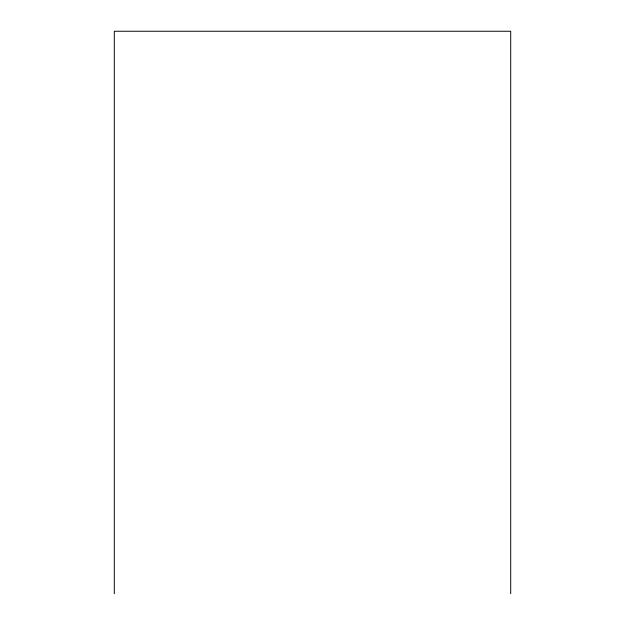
<?xml version="1.0" encoding="UTF-8"?>
<svg xmlns="http://www.w3.org/2000/svg" width="625" height="625" viewBox="0 0 625 625"><rect width="100%" height="100%" fill="white"/><g stroke="black" fill="none" stroke-linecap="round" stroke-linejoin="round"><path stroke-width="0.94" d="M510.703 593.75L510.703 31.25L114.297 31.25L114.297 593.75"/></g></svg>
